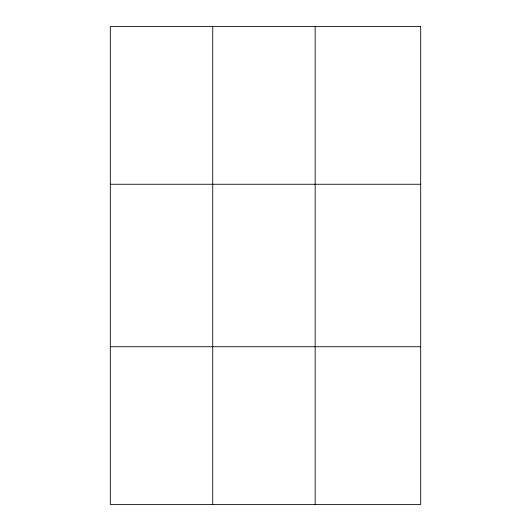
<?xml version="1.0" encoding="UTF-8"?>
<svg xmlns="http://www.w3.org/2000/svg" width="531" height="531" viewBox="0 0 531 531"><rect width="100%" height="100%" fill="white"/><g stroke="black" fill="none" stroke-linecap="round" stroke-linejoin="round"><path stroke-width="0.8" d="M212.739 26.55L212.739 504.45M315.162 26.55L315.162 504.45M110.315 184.257L420.685 184.257M110.315 346.743L420.685 346.743M420.685 26.55L420.685 504.45L110.315 504.45L110.315 26.55L420.685 26.55"/></g></svg>
